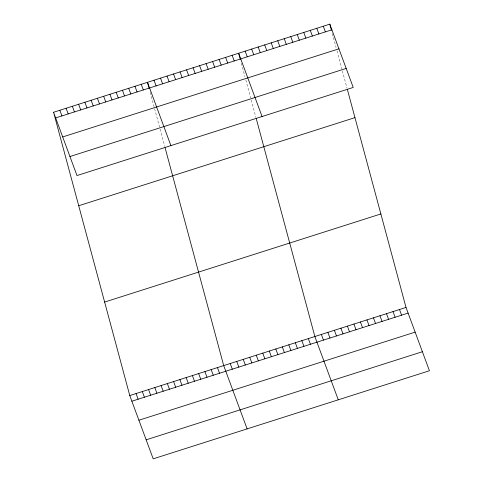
<?xml version="1.0" encoding="UTF-8"?>
<svg xmlns="http://www.w3.org/2000/svg" width="483" height="483" viewBox="0 0 483 483"><rect width="100%" height="100%" fill="white"/><g stroke="black" fill="none" stroke-linecap="round" stroke-linejoin="round"><path stroke-width="0.36" stroke-dasharray="2.42 1.81" d="M332.322 33.496L336.096 47.521M336.989 50.86L341.843 68.888M342.381 70.892L347.054 88.256M241.343 63.243L244.935 76.598M245.835 79.937L250.683 97.964M251.22 99.969L255.893 117.333M150.189 92.319L159.529 127.041M160.066 129.046L164.739 146.409"/><path stroke-width="0.72" d="M53.571 112.261L329.804 24.15L353.224 87.447L76.984 175.558L53.571 112.261L129.776 395.553L153.196 458.85L429.429 370.739L406.016 307.442L347.41 89.59M55.666 117.918L331.899 29.807M62.699 136.937L338.933 48.825M69.95 156.534L346.184 68.423M78.723 205.746L354.957 117.635M104.63 302.068L380.864 213.957M129.776 395.553L406.016 307.442M131.871 401.21L408.105 313.099M138.905 420.228L415.145 332.123M146.156 439.826L422.39 351.721M323.296 26.227L325.385 31.884M316.782 28.304L318.877 33.961M310.273 30.381L312.362 36.038M303.759 32.458L305.854 38.115M399.501 309.518L401.596 315.176M297.25 34.535L299.345 40.192M392.993 311.595L395.082 317.253M290.742 36.611L292.831 42.269M386.478 313.672L388.574 319.329M284.227 38.688L286.322 44.345M379.97 315.749L382.059 321.406M277.719 40.765L279.808 46.422M373.456 317.826L375.551 323.483M271.204 42.842L273.3 48.499M366.947 319.903L369.036 325.56M264.696 44.919L266.785 50.576M360.433 321.98L362.528 327.637M258.182 46.996L260.277 52.653M353.924 324.057L356.013 329.714M251.673 49.073L253.762 54.73M347.41 326.134L349.505 331.791M245.159 51.15L247.254 56.807M340.901 328.211L342.99 333.868M262.064 116.524L238.65 53.227L240.268 59.234M334.393 330.287L336.482 335.945M232.136 55.303L234.231 60.961M327.879 332.364L329.974 338.022M225.627 57.38L227.716 63.038M321.37 334.441L323.459 340.098M219.113 59.457L221.208 65.114M338.269 399.815L314.856 336.518L256.256 118.667M212.605 61.534L214.694 67.191M308.347 338.595L310.436 344.252M206.09 63.611L208.185 69.268M301.833 340.672L303.928 346.329M199.582 65.688L201.677 71.345M295.324 342.749L297.413 348.406M193.073 67.765L195.162 73.422M288.81 344.826L290.905 350.483M186.559 69.842L188.654 75.499M282.301 346.903L284.39 352.56M180.05 71.919L182.139 77.576M275.787 348.98L277.882 354.637M173.536 73.996L175.631 79.653M269.279 351.056L271.368 356.714M167.027 76.073L169.116 81.73M262.764 353.133L264.859 358.791M160.513 78.149L162.608 83.807M256.256 355.21L258.345 360.867M154.005 80.226L156.094 85.883M249.741 357.287L251.836 362.944M170.904 145.6L147.49 82.303L149.108 88.311M243.233 359.364L245.322 365.021M141.229 84.302L143.324 89.953M134.968 86.294L137.063 91.951M236.724 361.441L238.813 367.098M128.707 88.292L130.802 93.95M230.21 363.518L232.305 369.175M122.447 90.291L124.536 95.948M247.115 428.892L223.701 365.595L165.095 147.744M116.186 92.289L118.275 97.946M217.441 367.593L219.53 373.25M109.925 94.288L112.014 99.939M211.174 369.592L213.269 375.243M103.664 96.28L105.753 101.937M204.913 371.584L207.008 377.241M97.403 98.278L99.492 103.936M198.652 373.582L200.747 379.24M91.142 100.277L93.231 105.934M192.391 375.581L194.486 381.238M84.881 102.275L86.97 107.932M186.13 377.579L188.225 383.236M78.614 104.274L80.709 109.925M179.869 379.578L181.964 385.229M72.353 106.266L74.448 111.923M173.608 381.57L175.703 387.227M66.093 108.264L68.188 113.922M167.347 383.568L169.436 389.226M59.832 110.263L61.927 115.92M161.087 385.567L163.176 391.224M154.826 387.565L156.915 393.222M148.565 389.564L150.654 395.215M142.304 391.556L144.393 397.213M136.043 393.554L138.132 399.212M329.804 24.15L331.423 30.157"/></g></svg>
